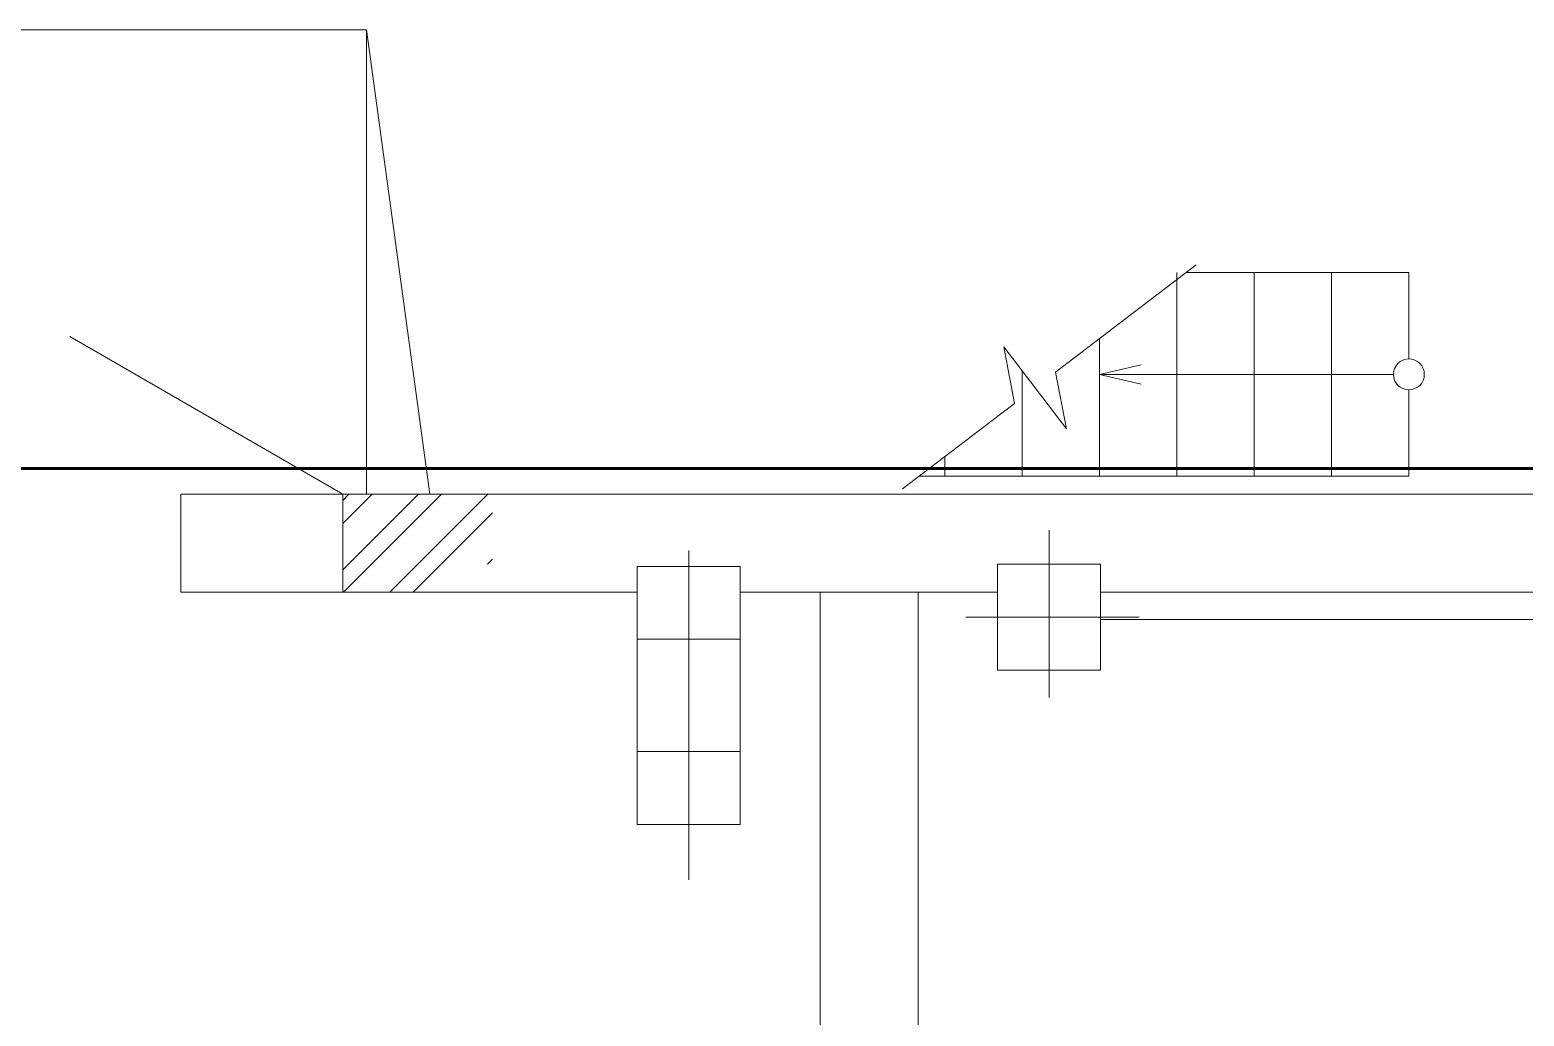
# Model space of a CAD drawing. Header units: millimetres. Extents: x 1337 to 8186, y 1899 to 5236.
# Drawn here: x 2515.9 to 2573.9, y 2690.5 to 2728.7 of the extents above; entities that cross this region are included whole.
import ezdxf

# ---------------------------------------------------------------- set-up
doc = ezdxf.new("R2010")
doc.units = ezdxf.units.MM
doc.layers.add('Линия связи (Вновь)', color=3, linetype='Continuous', lineweight=60)
doc.layers.add('Строительный', color=251, linetype='Continuous', lineweight=13)

# ---------------------------------------------------------------- blocks, each defined once
blk = doc.blocks.new('A$C178B2837')
at = {"layer": 'Строительный', "ltscale": 100}
for p, q in [((513.663, 420.514), (486.763, 420.514)), ((513.663, 402.514), (513.663, 420.514)), ((513.663, 420.514), (516.123, 402.514)), ((540.395, 407.249), (545.849, 411.409)), ((545.1, 411.109), (545.1, 403.209)), ((554.1, 411.109), (545.456, 411.109)), ((548.1, 411.109), (548.1, 403.209)), ((551.1, 411.109), (551.1, 403.209)), ((554.1, 411.109), (554.1, 407.759)), ((502.155, 408.627), (512.744, 402.514)), ((538.805, 406.036), (538.387, 408.232)), ((538.387, 408.232), (540.813, 405.052)), ((542.1, 408.549), (542.1, 403.209)), ((542.1, 407.159), (543.716, 407.533)), ((539.1, 407.298), (539.1, 403.209)), ((540.813, 405.052), (540.395, 407.249)), ((553.5, 407.159), (542.1, 407.159)), ((542.1, 407.159), (543.716, 406.785)), ((554.1, 406.559), (554.1, 403.209)), ((534.455, 402.718), (538.805, 406.036)), ((536.1, 403.973), (536.1, 403.209)), ((554.1, 403.209), (535.098, 403.209)), ((506.463, 402.514), (506.463, 398.714)), ((506.463, 402.514), (506.463, 398.714)), ((506.463, 402.514), (512.744, 402.514)), ((565.363, 402.514), (512.744, 402.514)), ((512.744, 398.714), (512.744, 402.514)), ((512.744, 402.275), (512.983, 402.514)), ((512.744, 399.581), (515.677, 402.514)), ((512.744, 401.377), (513.881, 402.514)), ((512.775, 398.714), (516.575, 402.514)), ((514.571, 398.714), (518.371, 402.514)), ((516.558, 399.803), (518.544, 401.789)), ((540.143, 401.12), (540.143, 394.633)), ((518.354, 399.803), (518.544, 399.993)), ((526.163, 400.329), (526.163, 387.561)), ((515.469, 398.714), (516.544, 399.789)), ((528.163, 399.714), (524.163, 399.714)), ((524.163, 399.714), (524.163, 389.714)), ((528.163, 389.714), (528.163, 399.714)), ((538.143, 399.803), (538.143, 395.692)), ((538.143, 399.803), (542.143, 399.803)), ((542.143, 395.692), (542.143, 399.803)), ((506.463, 398.714), (512.744, 398.714)), ((524.163, 398.714), (512.744, 398.714)), ((538.143, 398.714), (528.163, 398.714)), ((531.263, 330.964), (531.263, 398.714)), ((535.063, 330.964), (535.063, 398.714)), ((565.363, 398.714), (542.143, 398.714)), ((543.637, 397.747), (536.917, 397.747)), ((543.163, 397.658), (542.143, 397.658)), ((588.143, 397.658), (542.163, 397.658)), ((524.163, 396.888), (528.163, 396.888)), ((538.143, 395.692), (542.143, 395.692)), ((524.163, 392.54), (528.163, 392.54)), ((524.163, 389.714), (528.163, 389.714))]:
    blk.add_line(p, q, dxfattribs=at)
blk.add_circle((554.1, 407.159), 0.6, dxfattribs=at)

msp = doc.modelspace()

# ---------------------------------------------------------------- linework, layer by layer
at = {"layer": 'Линия связи (Вновь)'}
msp.add_line((2125.497, 2711.71), (2605.697, 2711.71), dxfattribs=at)

# ---------------------------------------------------------------- block references
msp.add_blockref('A$C178B2837', (2015.334, 2308.196), dxfattribs=at)

doc.saveas('drawing.dxf')
